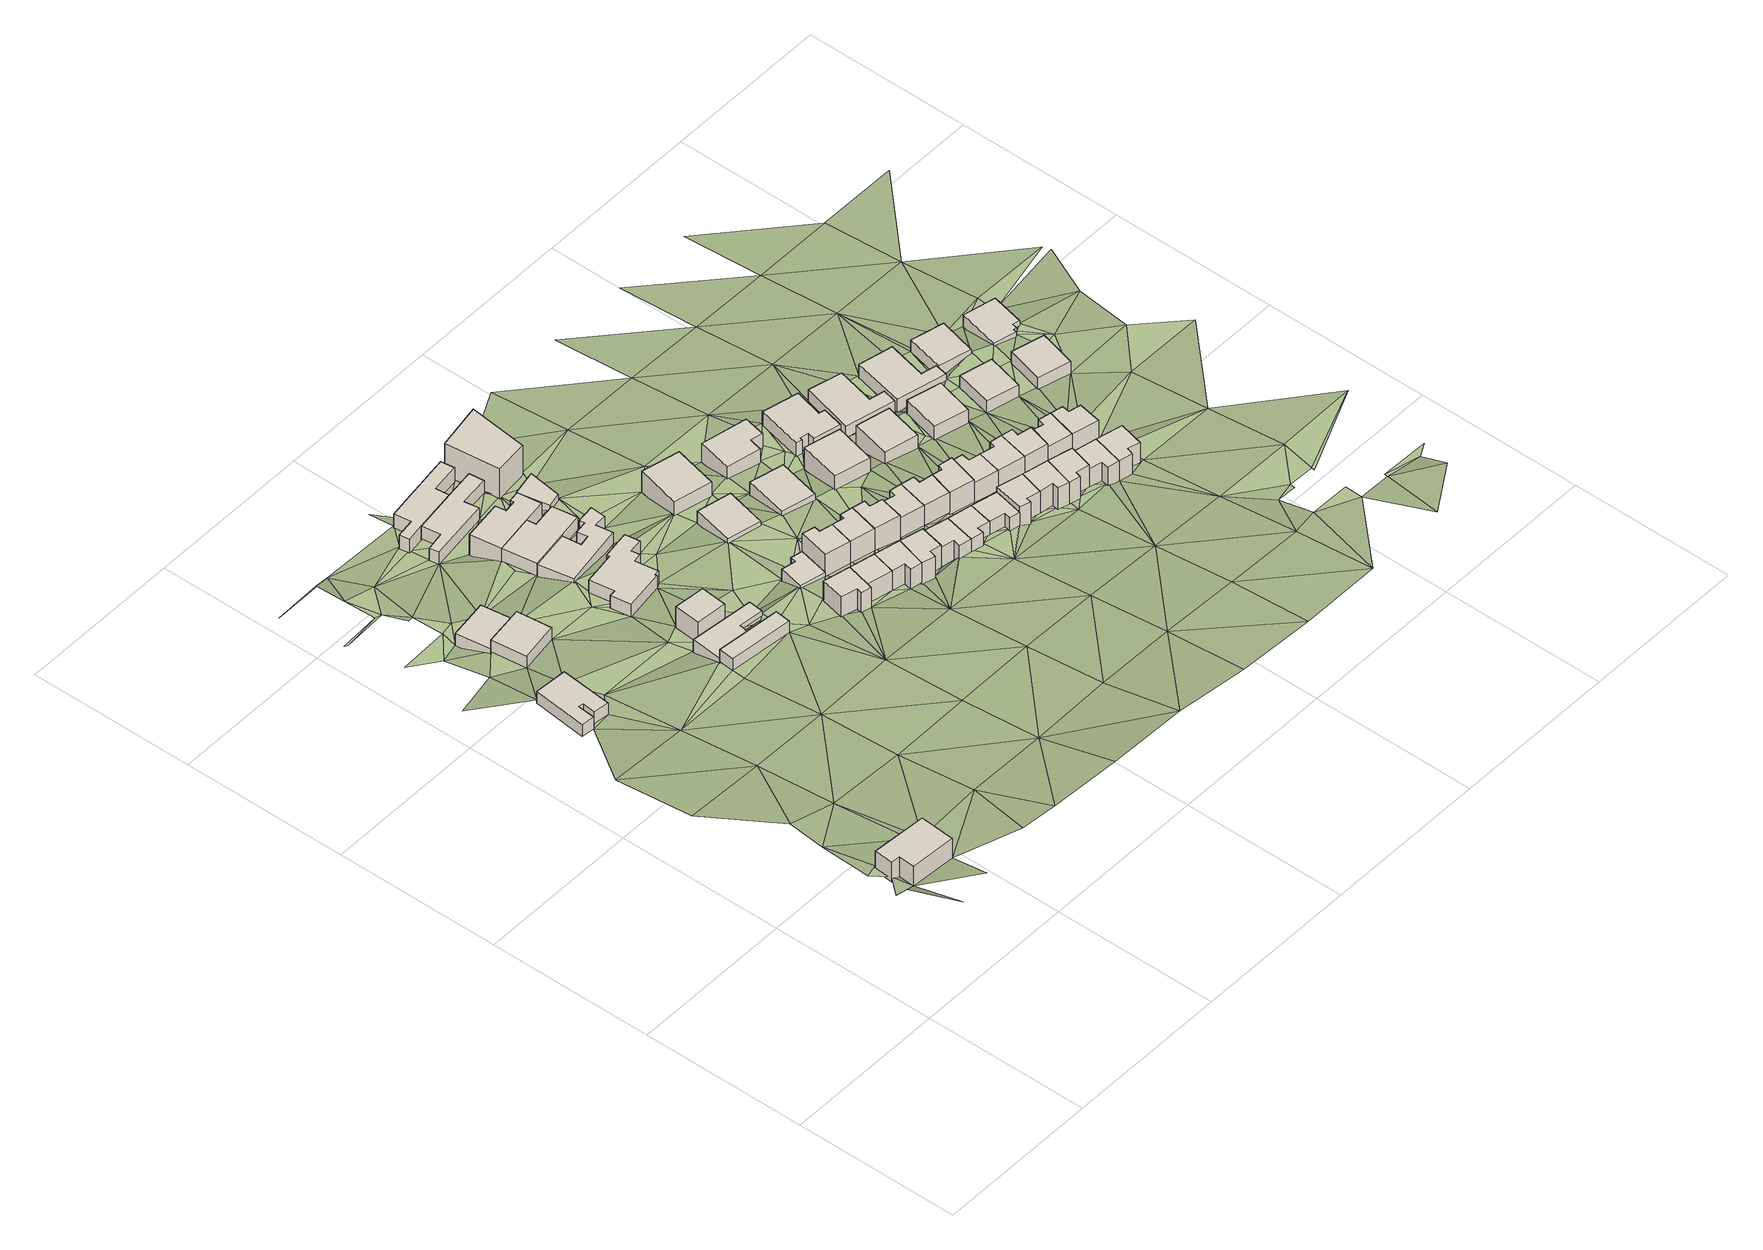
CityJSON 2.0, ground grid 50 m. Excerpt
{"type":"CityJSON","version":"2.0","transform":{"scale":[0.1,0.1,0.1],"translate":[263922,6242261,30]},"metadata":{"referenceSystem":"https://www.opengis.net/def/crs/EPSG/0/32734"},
"CityObjects":{
"building1":{"type":"Building","attributes":{"address":"1 Lever Street Walmer Estate Cape Town","building":"house","building:levels":"2","footprint":{"type":"Polygon"},"plus_code":"CJX4X3X5+XCX","ground_height":56.95,"building_height":6.9,"roof_height":63.85},"geometry":[{"type":"Solid","lod":"1","boundaries":[[[[0,1,2,3]],[[1,4,5,2]],[[4,6,7,5]],[[6,8,9,7]],[[8,10,11,9]],[[10,0,3,11]],[[3,2,5,7,9,11]],[[10,8,6,4,1,0]]]]}]},
"building2":{"type":"Building","attributes":{"address":"14 Hay Street Woodstock Cape Town","building":"house","building:levels":"1","footprint":{"type":"Polygon"},"plus_code":"CHXWX9XW+XGV","ground_height":44.5,"building_height":4.1,"roof_height":48.6},"geometry":[{"type":"Solid","lod":"1","boundaries":[[[[12,13,14,15]],[[13,16,17,14]],[[16,18,19,17]],[[18,20,21,19]],[[20,22,23,21]],[[22,24,25,23]],[[24,26,27,25]],[[26,12,15,27]],[[15,14,17,19,21,23,25,27]],[[26,24,22,20,18,16,13,12]]]]}]},
"building3":{"type":"Building","attributes":{"address":"58 Walmer Road Woodstock Cape Town","building":"house","building:levels":"1","footprint":{"type":"Polygon"},"plus_code":"CJXGX2X5+XWR","ground_height":41.14,"building_height":4.1,"roof_height":45.24},"geometry":[{"type":"Solid","lod":"1","boundaries":[[[[28,29,30,31,32,33]],[[29,34,35,31,30]],[[34,36,37,35]],[[36,28,33,32,37]],[[32,31,35,37]],[[36,34,29,28]]]]}]},
"building4":{"type":"Building","attributes":{"address":"56 Walmer Road Woodstock Cape Town","building":"house","building:levels":"1","footprint":{"type":"Polygon"},"plus_code":"CJXCXMX2+X8R","ground_height":37.86,"building_height":4.1,"roof_height":41.96},"geometry":[{"type":"Solid","lod":"1","boundaries":[[[[38,39,40,41]],[[39,42,43,40]],[[42,44,33,43]],[[44,38,41,33]],[[41,40,43,33]],[[44,42,39,38]]]]}]},
"building5":{"type":"Building","attributes":{"building":"house","building:levels":"1","footprint":{"type":"Polygon"},"plus_code":"CPX4X7XR+XPR","ground_height":47.34,"building_height":4.1,"roof_height":51.44},"geometry":[{"type":"Solid","lod":"1","boundaries":[[[[45,46,47,48,49,50]],[[46,51,52,48,47]],[[51,53,54,52]],[[53,55,56,54]],[[55,45,50,49,56]],[[49,48,52,54,56]],[[55,53,51,46,45]]]]}]},
"building6":{"type":"Building","attributes":{"building":"house","building:levels":"1","footprint":{"type":"Polygon"},"plus_code":"CPX5X4XF+XGX","ground_height":44.16,"building_height":4.1,"roof_height":48.26},"geometry":[{"type":"Solid","lod":"1","boundaries":[[[[57,58,59,50]],[[58,60,61,59]],[[60,62,63,61]],[[62,64,65,63]],[[64,66,67,65]],[[66,68,69,67]],[[68,70,71,69]],[[70,57,50,71]],[[50,59,61,63,65,67,69,71]],[[70,68,66,64,62,60,58,57]]]]}]},
"building7":{"type":"Building","attributes":{"building":"house","building:levels":"2","footprint":{"type":"Polygon"},"plus_code":"CPX4X2X9+XFR","ground_height":44.16,"building_height":6.9,"roof_height":51.06},"geometry":[{"type":"Solid","lod":"1","boundaries":[[[[72,73,74,75]],[[73,76,77,74]],[[76,78,79,77]],[[78,72,75,79]],[[75,74,77,79]],[[78,76,73,72]]]]}]},
"building8":{"type":"Building","attributes":{"address":"47 Walmer Road Woodstock Cape Town","building":"house","building:levels":"1","footprint":{"type":"Polygon"},"plus_code":"CPX4XMX7+X5X","ground_height":40.92,"building_height":4.1,"roof_height":45.02},"geometry":[{"type":"Solid","lod":"1","boundaries":[[[[80,81,82,83]],[[81,84,85,82]],[[84,86,87,85]],[[86,88,89,87]],[[88,90,91,89]],[[90,92,93,91]],[[92,94,95,93]],[[94,96,97,95]],[[96,98,99,97]],[[98,100,101,99]],[[100,102,103,101]],[[102,104,105,103]],[[104,106,107,105]],[[106,80,83,107]],[[83,82,85,87,89,91,93,95,97,99,101,103,105,107]],[[106,104,102,100,98,96,94,92,90,88,86,84,81,80]]]]}]},
"building9":{"type":"Building","attributes":{"address":"43 Walmer Road Woodstock Cape Town","building":"house","building:levels":"1","footprint":{"type":"Polygon"},"plus_code":"CPX5X9XC+X6X","ground_height":37.68,"building_height":4.1,"roof_height":41.78},"geometry":[{"type":"Solid","lod":"1","boundaries":[[[[108,109,110,111]],[[109,112,113,114,110]],[[112,115,116,117,114,113]],[[115,118,119,117,116]],[[118,120,121,119]],[[120,122,123,121]],[[122,108,111,123]],[[111,110,114,117,119,121,123]],[[122,120,118,115,112,109,108]]]]}]},
"building10":{"type":"Building","attributes":{"address":"45 Walmer Road Woodstock Cape Town","building":"house","building:levels":"1","footprint":{"type":"Polygon"},"plus_code":"CPX7X9X5+X8V","ground_height":37.42,"building_height":4.1,"roof_height":41.52},"geometry":[{"type":"Solid","lod":"1","boundaries":[[[[112,109,124,113]],[[109,125,126,124]],[[125,127,128,126]],[[127,129,130,128]],[[129,131,132,130]],[[131,133,134,132]],[[133,135,136,134]],[[135,137,138,136]],[[137,139,140,138]],[[139,141,142,140]],[[141,143,144,142]],[[143,112,113,144]],[[113,124,126,128,130,132,134,136,138,140,142,144]],[[143,141,139,137,135,133,131,129,127,125,109,112]]]]}]},
"building11":{"type":"Building","attributes":{"address":"39 Walmer Road Woodstock Cape Town","building":"house","building:levels":"1","footprint":{"type":"Polygon"},"plus_code":"CMXQXGXF+X6W","ground_height":34.76,"building_height":4.1,"roof_height":38.86},"geometry":[{"type":"Solid","lod":"1","boundaries":[[[[145,146,147,148]],[[146,149,150,147]],[[149,151,152,150]],[[151,153,154,152]],[[153,155,156,154]],[[155,157,158,156]],[[157,159,160,158]],[[159,161,162,160]],[[161,145,148,162]],[[148,147,150,152,154,156,158,160,162]],[[161,159,157,155,153,151,149,146,145]]]]}]},
"building12":{"type":"Building","attributes":{"address":"41 Walmer Road Woodstock Cape Town","building":"house","building:levels":"1","footprint":{"type":"Polygon"},"plus_code":"CPX3XPXG+XPV","ground_height":37.68,"building_height":4.1,"roof_height":41.78},"geometry":[{"type":"Solid","lod":"1","boundaries":[[[[163,164,123,111]],[[164,165,166,123]],[[165,167,168,166]],[[167,169,170,168]],[[169,171,172,170]],[[171,173,174,172]],[[173,175,176,174]],[[175,177,178,176]],[[177,163,111,178]],[[111,123,166,168,170,172,174,176,178]],[[177,175,173,171,169,167,165,164,163]]]]}]},
"building13":{"type":"Building","attributes":{"address":"37 Walmer Road Woodstock Cape Town","building":"house","building:levels":"1","footprint":{"type":"Polygon"},"plus_code":"CMXPXCX4+X4V","ground_height":34.76,"building_height":4.1,"roof_height":38.86},"geometry":[{"type":"Solid","lod":"1","boundaries":[[[[179,180,148,147]],[[180,181,182,148]],[[181,183,184,182]],[[183,185,186,184]],[[185,187,188,186]],[[187,189,190,188]],[[189,191,192,190]],[[191,193,194,192]],[[193,179,147,194]],[[147,148,182,184,186,188,190,192,194]],[[193,191,189,187,185,183,181,180,179]]]]}]},
"building14":{"type":"Building","attributes":{"address":"24 Erica Street Woodstock Cape Town","building":"house","building:levels":"2","footprint":{"type":"Polygon"},"plus_code":"CQXFXHXF+XWV","ground_height":46.93,"building_height":6.9,"roof_height":53.83},"geometry":[{"type":"Solid","lod":"1","boundaries":[[[[195,196,197,198]],[[196,199,200,197]],[[199,201,202,200]],[[201,203,204,202]],[[203,205,206,204]],[[205,207,208,206]],[[207,195,198,208]],[[198,197,200,202,204,206,208]],[[207,205,203,201,199,196,195]]]]}]},
"building15":{"type":"Building","attributes":{"address":"23 Nerina Street Woodstock Cape Town","building":"house","building:levels":"1","footprint":{"type":"Polygon"},"plus_code":"CQXGXVXX+X6W","ground_height":43.51,"building_height":4.1,"roof_height":47.61},"geometry":[{"type":"Solid","lod":"1","boundaries":[[[[209,210,211,212]],[[210,213,214,211]],[[213,215,216,214]],[[215,217,218,216]],[[217,219,220,218]],[[219,209,212,220]],[[212,211,214,216,218,220]],[[219,217,215,213,210,209]]]]}]},
"building16":{"type":"Building","attributes":{"address":"22 Erica Street Woodstock Cape Town","building":"house","building:levels":"2","footprint":{"type":"Polygon"},"plus_code":"CQXVX8XP+X3R","ground_height":46.93,"building_height":6.9,"roof_height":53.83},"geometry":[{"type":"Solid","lod":"1","boundaries":[[[[195,207,208,198]],[[207,221,222,208]],[[221,223,224,222]],[[223,195,198,224]],[[198,208,222,224]],[[223,221,207,195]]]]}]},
"building17":{"type":"Building","attributes":{"address":"21 Nerina Street Woodstock Cape Town","building":"house","building:levels":"2","footprint":{"type":"Polygon"},"plus_code":"CQXWXGXR+XFV","ground_height":46.93,"building_height":6.9,"roof_height":53.83},"geometry":[{"type":"Solid","lod":"1","boundaries":[[[[209,219,220,225,226,212]],[[219,227,228,225,220]],[[227,229,230,228]],[[229,231,232,230]],[[231,233,234,232]],[[233,209,212,226,234]],[[226,225,228,230,232,234]],[[233,231,229,227,219,209]]]]}]},
"building18":{"type":"Building","attributes":{"address":"20 Erica Street Woodstock Cape Town","building":"house","building:levels":"2","footprint":{"type":"Polygon"},"plus_code":"CRX6XWXG+XGR","ground_height":46.93,"building_height":6.9,"roof_height":53.83},"geometry":[{"type":"Solid","lod":"1","boundaries":[[[[223,221,222,224]],[[221,235,236,222]],[[235,237,238,236]],[[237,239,240,238]],[[239,241,242,240]],[[241,223,224,242]],[[224,222,236,238,240,242]],[[241,239,237,235,221,223]]]]}]},
"building19":{"type":"Building","attributes":{"building":"yes","building:levels":"1","footprint":{"type":"Polygon"},"plus_code":"CPXRXRX8+X9V","ground_height":34.6,"building_height":4.1,"roof_height":38.7},"geometry":[{"type":"Solid","lod":"1","boundaries":[[[[243,244,245,246]],[[244,247,248,245]],[[247,249,250,248]],[[249,243,246,250]],[[246,245,248,250]],[[249,247,244,243]]]]}]},
"building20":{"type":"Building","attributes":{"address":"14 Nerina Street Woodstock Cape Town","building":"house","building:levels":"1","footprint":{"type":"Polygon"},"plus_code":"CQXRX9X9+X5W","ground_height":40.17,"building_height":4.1,"roof_height":44.27},"geometry":[{"type":"Solid","lod":"1","boundaries":[[[[251,252,253,254]],[[252,255,256,253]],[[255,257,258,256]],[[257,251,254,258]],[[254,253,256,258]],[[257,255,252,251]]]]}]},
"building21":{"type":"Building","attributes":{"address":"19 Nerina Street Woodstock Cape Town","building":"house","building:levels":"2","footprint":{"type":"Polygon"},"plus_code":"CRX8X5XQ+XQR","ground_height":46.93,"building_height":6.9,"roof_height":53.83},"geometry":[{"type":"Solid","lod":"1","boundaries":[[[[229,227,228,230]],[[227,259,260,228]],[[259,261,262,260]],[[261,263,264,262]],[[263,265,266,264]],[[265,229,230,266]],[[230,228,260,262,264,266]],[[265,263,261,259,227,229]]]]}]},
"building22":{"type":"Building","attributes":{"building":"yes","building:levels":"3","footprint":{"type":"Polygon"},"plus_code":"CPXVX9X3+XGR","ground_height":34.6,"building_height":9.7,"roof_height":44.3},"geometry":[{"type":"Solid","lod":"1","boundaries":[[[[267,268,269,270]],[[268,271,272,269]],[[271,273,274,272]],[[273,267,270,274]],[[270,269,272,274]],[[273,271,268,267]]]]}]},
"building23":{"type":"Building","attributes":{"address":"18 Erica Street Woodstock Cape Town","building":"house","building:levels":"2","footprint":{"type":"Polygon"},"plus_code":"CRXJX4XW+X7V","ground_height":46.93,"building_height":6.9,"roof_height":53.83},"geometry":[{"type":"Solid","lod":"1","boundaries":[[[[275,276,277,240]],[[276,278,279,277]],[[278,280,281,279]],[[280,282,283,284,281]],[[282,285,286,242,284,283]],[[285,275,240,242,286]],[[240,277,279,281,284,242]],[[285,282,280,278,276,275]]]]}]},
"building24":{"type":"Building","attributes":{"address":"17 Nerina Street Woodstock Cape Town","building":"house","building:levels":"2","footprint":{"type":"Polygon"},"plus_code":"CRXMXHXR+XHV","ground_height":46.93,"building_height":6.9,"roof_height":53.83},"geometry":[{"type":"Solid","lod":"1","boundaries":[[[[287,288,260,262]],[[288,289,290,291,260]],[[289,292,293,294,291,290]],[[292,295,296,294,293]],[[295,297,298,296]],[[297,287,262,298]],[[262,260,291,294,296,298]],[[297,295,292,289,288,287]]]]}]},
"building25":{"type":"Building","attributes":{"address":"16 Erica Street Woodstock Cape Town","building":"house","building:levels":"2","footprint":{"type":"Polygon"},"plus_code":"CRXXXMX7+XPR","ground_height":46.15,"building_height":6.9,"roof_height":53.05},"geometry":[{"type":"Solid","lod":"1","boundaries":[[[[282,280,299,283]],[[280,300,301,299]],[[300,302,303,301]],[[302,304,305,303]],[[304,306,307,305]],[[306,282,283,307]],[[283,299,301,303,305,307]],[[306,304,302,300,280,282]]]]}]},
"building26":{"type":"Building","attributes":{"address":"13 Golders Green Road Woodstock Cape Town","building":"house","building:levels":"1","footprint":{"type":"Polygon"},"plus_code":"CQXWXPXP+XWX","ground_height":40.17,"building_height":4.1,"roof_height":44.27},"geometry":[{"type":"Solid","lod":"1","boundaries":[[[[308,309,310,311]],[[309,312,313,310]],[[312,314,315,313]],[[314,308,311,315]],[[311,310,313,315]],[[314,312,309,308]]]]}]},
"building27":{"type":"Building","attributes":{"address":"15 Nerina Street Woodstock Cape Town","building":"house","building:levels":"2","footprint":{"type":"Polygon"},"plus_code":"CVX3X5XF+XXX","ground_height":46.15,"building_height":6.9,"roof_height":53.05},"geometry":[{"type":"Solid","lod":"1","boundaries":[[[[316,317,290,293]],[[317,318,319,290]],[[318,320,321,319]],[[320,322,323,321]],[[322,324,325,323]],[[324,316,293,325]],[[293,290,319,321,323,325]],[[324,322,320,318,317,316]]]]}]},
"building28":{"type":"Building","attributes":{"address":"14 Erica Street Woodstock Cape Town","building":"house","building:levels":"2","footprint":{"type":"Polygon"},"plus_code":"CVX9X2X5+X3R","ground_height":46.15,"building_height":6.9,"roof_height":53.05},"geometry":[{"type":"Solid","lod":"1","boundaries":[[[[306,304,305,307]],[[304,326,327,305]],[[326,328,329,327]],[[328,330,331,329]],[[330,332,333,331]],[[332,306,307,333]],[[307,305,327,329,331,333]],[[332,330,328,326,304,306]]]]}]},
"building29":{"type":"Building","attributes":{"address":"12 Nerina Street Woodstock Cape Town","building":"house","building:levels":"1","footprint":{"type":"Polygon"},"plus_code":"CRXJXMX5+X6R","ground_height":40.17,"building_height":4.1,"roof_height":44.27},"geometry":[{"type":"Solid","lod":"1","boundaries":[[[[334,335,336,337]],[[335,338,339,336]],[[338,340,341,339]],[[340,334,337,341]],[[337,336,339,341]],[[340,338,335,334]]]]}]},
"building30":{"type":"Building","attributes":{"address":"13 Nerina Street Woodstock Cape Town","building":"house","building:levels":"2","footprint":{"type":"Polygon"},"plus_code":"CVXCXMXX+XMX","ground_height":46.15,"building_height":6.9,"roof_height":53.05},"geometry":[{"type":"Solid","lod":"1","boundaries":[[[[320,318,319,321]],[[318,342,343,319]],[[342,344,345,343]],[[344,346,347,345]],[[346,348,349,347]],[[348,320,321,349]],[[321,319,343,345,347,349]],[[348,346,344,342,318,320]]]]}]},
"building31":{"type":"Building","attributes":{"address":"12 Erica Street Woodstock Cape Town","building":"house","building:levels":"2","footprint":{"type":"Polygon"},"plus_code":"CVXPXJX9+XPX","ground_height":46.15,"building_height":6.9,"roof_height":53.05},"geometry":[{"type":"Solid","lod":"1","boundaries":[[[[350,351,331,333]],[[351,352,353,331]],[[352,354,355,353]],[[354,356,357,355]],[[356,358,359,357]],[[358,350,333,359]],[[333,331,353,355,357,359]],[[358,356,354,352,351,350]]]]}]},
"building32":{"type":"Building","attributes":{"address":"11 Golders Green Road Woodstock Cape Town","building":"house","building:levels":"1","footprint":{"type":"Polygon"},"plus_code":"CRXWXCXM+XVX","ground_height":39.52,"building_height":4.1,"roof_height":43.62},"geometry":[{"type":"Solid","lod":"1","boundaries":[[[[360,361,362,363]],[[361,364,365,362]],[[364,366,367,365]],[[366,368,369,367]],[[368,370,371,369]],[[370,360,363,371]],[[363,362,365,367,369,371]],[[370,368,366,364,361,360]]]]}]},
"building33":{"type":"Building","attributes":{"address":"11 Nerina Street Woodstock Cape Town","building":"house","building:levels":"2","footprint":{"type":"Polygon"},"plus_code":"CVXRX9XR+X3R","ground_height":46.15,"building_height":6.9,"roof_height":53.05},"geometry":[{"type":"Solid","lod":"1","boundaries":[[[[372,373,343,345]],[[373,374,375,376,343]],[[374,377,378,379,376,375]],[[377,380,381,379,378]],[[380,382,383,381]],[[382,372,345,383]],[[345,343,376,379,381,383]],[[382,380,377,374,373,372]]]]}]},
"building34":{"type":"Building","attributes":{"address":"10 Erica Street Woodstock Cape Town","building":"house","building:levels":"2","footprint":{"type":"Polygon"},"plus_code":"C2X4X5X8+X9X","ground_height":47.9,"building_height":6.9,"roof_height":54.8},"geometry":[{"type":"Solid","lod":"1","boundaries":[[[[358,356,357,384,385,359]],[[356,386,387,384,357]],[[386,388,389,387]],[[388,390,391,389]],[[390,392,393,391]],[[392,358,359,385,393]],[[385,384,387,389,391,393]],[[392,390,388,386,356,358]]]]}]},
"building35":{"type":"Building","attributes":{"address":"10 Nerina Street Woodstock Cape Town","building":"house","building:levels":"1","footprint":{"type":"Polygon"},"plus_code":"CVXFX4XV+X7W","ground_height":42.83,"building_height":4.1,"roof_height":46.93},"geometry":[{"type":"Solid","lod":"1","boundaries":[[[[394,395,396,397]],[[395,398,399,396]],[[398,400,401,399]],[[400,394,397,401]],[[397,396,399,401]],[[400,398,395,394]]]]}]},
"building36":{"type":"Building","attributes":{"address":"9 Nerina Street Woodstock Cape Town","building":"house","building:levels":"2","footprint":{"type":"Polygon"},"plus_code":"C2X5XCX9+X7X","ground_height":45.14,"building_height":6.9,"roof_height":52.04},"geometry":[{"type":"Solid","lod":"1","boundaries":[[[[377,374,375,378]],[[374,402,403,375]],[[402,404,405,403]],[[404,406,407,405]],[[406,408,409,407]],[[408,377,378,409]],[[378,375,403,405,407,409]],[[408,406,404,402,374,377]]]]}]},
"building37":{"type":"Building","attributes":{"address":"8 Erica Street Woodstock Cape Town","building":"house","building:levels":"2","footprint":{"type":"Polygon"},"plus_code":"C2XFXRXQ+X8W","ground_height":47.9,"building_height":6.9,"roof_height":54.8},"geometry":[{"type":"Solid","lod":"1","boundaries":[[[[392,390,391,393]],[[390,410,411,391]],[[410,412,413,411]],[[412,414,415,413]],[[414,416,417,415]],[[416,392,393,417]],[[393,391,411,413,415,417]],[[416,414,412,410,390,392]]]]}]},
"building38":{"type":"Building","attributes":{"address":"9 Golders Green Road Woodstock Cape Town","building":"house","building:levels":"1","footprint":{"type":"Polygon"},"plus_code":"CVXQX2X3+XFV","ground_height":39.52,"building_height":4.1,"roof_height":43.62},"geometry":[{"type":"Solid","lod":"1","boundaries":[[[[418,419,420,421]],[[419,422,423,420]],[[422,424,425,423]],[[424,426,427,425]],[[426,428,429,427]],[[428,430,431,429]],[[430,432,433,431]],[[432,434,435,433]],[[434,436,437,435]],[[436,418,421,437]],[[421,420,423,425,427,429,431,433,435,437]],[[436,434,432,430,428,426,424,422,419,418]]]]}]},
"building39":{"type":"Building","attributes":{"address":"7 Nerina Street Woodstock Cape Town","building":"house","building:levels":"2","footprint":{"type":"Polygon"},"plus_code":"C2XHX4XM+XPR","ground_height":45.14,"building_height":6.9,"roof_height":52.04},"geometry":[{"type":"Solid","lod":"1","boundaries":[[[[404,402,403,405]],[[402,438,439,403]],[[438,440,441,439]],[[440,442,443,441]],[[442,444,445,443]],[[444,404,405,445]],[[405,403,439,441,443,445]],[[444,442,440,438,402,404]]]]}]},
"building40":{"type":"Building","attributes":{"address":"6 Erica Street Woodstock Cape Town","building":"house","building:levels":"2","footprint":{"type":"Polygon"},"plus_code":"C2XVX6XC+X6R","ground_height":47.9,"building_height":6.9,"roof_height":54.8},"geometry":[{"type":"Solid","lod":"1","boundaries":[[[[416,414,415,417]],[[414,446,447,415]],[[446,448,449,447]],[[448,450,451,452,449]],[[450,453,454,455,452,451]],[[453,416,417,455,454]],[[417,415,447,449,452,455]],[[453,450,448,446,414,416]]]]}]},
"building41":{"type":"Building","attributes":{"address":"8 Nerina Street Woodstock Cape Town","building":"house","building:levels":"1","footprint":{"type":"Polygon"},"plus_code":"C2X5XQXX+XCR","ground_height":42.06,"building_height":4.1,"roof_height":46.16},"geometry":[{"type":"Solid","lod":"1","boundaries":[[[[456,457,458,459]],[[457,460,461,458]],[[460,462,463,461]],[[462,456,459,463]],[[459,458,461,463]],[[462,460,457,456]]]]}]},
"building42":{"type":"Building","attributes":{"address":"5 Nerina Street Woodstock Cape Town","building":"house","building:levels":"2","footprint":{"type":"Polygon"},"plus_code":"C2XWXPXR+XGR","ground_height":45.14,"building_height":6.9,"roof_height":52.04},"geometry":[{"type":"Solid","lod":"1","boundaries":[[[[440,438,439,441]],[[438,464,465,466,439]],[[464,467,468,469,466,465]],[[467,470,471,469,468]],[[470,472,473,471]],[[472,440,441,473]],[[441,439,466,469,471,473]],[[472,470,467,464,438,440]]]]}]},
"building43":{"type":"Building","attributes":{"address":"4 Erica Street Woodstock Cape Town","building":"house","building:levels":"2","footprint":{"type":"Polygon"},"plus_code":"C3X6XRX3+XWX","ground_height":46.58,"building_height":6.9,"roof_height":53.48},"geometry":[{"type":"Solid","lod":"1","boundaries":[[[[474,475,451,454]],[[475,476,477,451]],[[476,478,479,477]],[[478,480,481,479]],[[480,482,483,481]],[[482,474,454,483]],[[454,451,477,479,481,483]],[[482,480,478,476,475,474]]]]}]},
"building44":{"type":"Building","attributes":{"address":"7 Golders Green Road Woodstock Cape Town","building":"house","building:levels":"1","footprint":{"type":"Polygon"},"plus_code":"C2XCX5XF+X3V","ground_height":38.75,"building_height":4.1,"roof_height":42.85},"geometry":[{"type":"Solid","lod":"1","boundaries":[[[[484,485,486,487]],[[485,488,489,486]],[[488,490,491,489]],[[490,492,493,491]],[[492,494,495,493]],[[494,484,487,495]],[[487,486,489,491,493,495]],[[494,492,490,488,485,484]]]]}]},
"building45":{"type":"Building","attributes":{"address":"3 Nerina Street Woodstock Cape Town","building":"house","building:levels":"2","footprint":{"type":"Polygon"},"plus_code":"C3X8X5XF+XFR","ground_height":43.96,"building_height":6.9,"roof_height":50.86},"geometry":[{"type":"Solid","lod":"1","boundaries":[[[[496,497,465,468]],[[497,498,499,465]],[[498,500,501,499]],[[500,502,503,501]],[[502,504,505,503]],[[504,496,468,505]],[[468,465,499,501,503,505]],[[504,502,500,498,497,496]]]]}]},
"building46":{"type":"Building","attributes":{"address":"2 Erica Street Woodstock Cape Town","building":"house","building:levels":"2","footprint":{"type":"Polygon"},"plus_code":"C3XJX9X5+XMW","ground_height":46.58,"building_height":6.9,"roof_height":53.48},"geometry":[{"type":"Solid","lod":"1","boundaries":[[[[482,480,481,483]],[[480,506,507,481]],[[506,508,509,507]],[[508,510,511,509]],[[510,512,513,511]],[[512,482,483,513]],[[483,481,507,509,511,513]],[[512,510,508,506,480,482]]]]}]},
"building47":{"type":"Building","attributes":{"address":"6 Nerina Street Woodstock Cape Town","building":"house","building:levels":"1","footprint":{"type":"Polygon"},"plus_code":"C2XWXXX3+XHV","ground_height":42.06,"building_height":4.1,"roof_height":46.16},"geometry":[{"type":"Solid","lod":"1","boundaries":[[[[514,515,516,517]],[[515,518,519,516]],[[518,520,521,519]],[[520,514,517,521]],[[517,516,519,521]],[[520,518,515,514]]]]}]},
"building48":{"type":"Building","attributes":{"address":"1 Nerina Street Woodstock Cape Town","building":"house","building:levels":"2","footprint":{"type":"Polygon"},"plus_code":"C3XMXJXX+X2V","ground_height":43.96,"building_height":6.9,"roof_height":50.86},"geometry":[{"type":"Solid","lod":"1","boundaries":[[[[500,498,499,501]],[[498,522,523,499]],[[522,524,525,523]],[[524,526,527,525]],[[526,528,529,527]],[[528,500,501,529]],[[501,499,523,525,527,529]],[[528,526,524,522,498,500]]]]}]},
"building49":{"type":"Building","attributes":{"address":"5 Golders Green Road Woodstock Cape Town","building":"house","building:levels":"1","footprint":{"type":"Polygon"},"plus_code":"C3X5XFXP+XRR","ground_height":38.75,"building_height":4.1,"roof_height":42.85},"geometry":[{"type":"Solid","lod":"1","boundaries":[[[[530,531,532,533]],[[531,534,535,532]],[[534,536,537,535]],[[536,538,539,537]],[[538,540,541,539]],[[540,530,533,541]],[[533,532,535,537,539,541]],[[540,538,536,534,531,530]]]]}]},
"building50":{"type":"Building","attributes":{"address":"4 Nerina Street Woodstock Cape Town","building":"house","building:levels":"1","footprint":{"type":"Polygon"},"plus_code":"C3XPXJX8+X9V","ground_height":41.28,"building_height":4.1,"roof_height":45.38},"geometry":[{"type":"Solid","lod":"1","boundaries":[[[[542,543,544,545]],[[543,546,547,544]],[[546,548,549,547]],[[548,542,545,549]],[[545,544,547,549]],[[548,546,543,542]]]]}]},
"building51":{"type":"Building","attributes":{"address":"3 Golders Green Road Woodstock Cape Town","building":"house","building:levels":"1","footprint":{"type":"Polygon"},"plus_code":"C3XXX6X2+XQX","ground_height":37.98,"building_height":4.1,"roof_height":42.08},"geometry":[{"type":"Solid","lod":"1","boundaries":[[[[550,551,552,553]],[[551,554,555,552]],[[554,556,557,555]],[[556,550,553,557]],[[553,552,555,557]],[[556,554,551,550]]]]}]},
"building52":{"type":"Building","attributes":{"address":"2 Nerina Street Woodstock Cape Town","building":"house","building:levels":"1","footprint":{"type":"Polygon"},"plus_code":"C4XGX2XR+X5R","ground_height":40.47,"building_height":4.1,"roof_height":44.57},"geometry":[{"type":"Solid","lod":"1","boundaries":[[[[558,559,560,561]],[[559,562,563,560]],[[562,564,565,563]],[[564,558,561,565]],[[561,560,563,565]],[[564,562,559,558]]]]}]},
"building53":{"type":"Building","attributes":{"address":"1 Golders Green Road Woodstock Cape Town","building":"house","building:levels":"1","footprint":{"type":"Polygon"},"plus_code":"C4XPXWXJ+XMX","ground_height":37.4,"building_height":4.1,"roof_height":41.5},"geometry":[{"type":"Solid","lod":"1","boundaries":[[[[566,567,568,569]],[[567,570,571,568]],[[570,572,573,571]],[[572,574,575,573]],[[574,576,577,575]],[[576,578,579,577]],[[578,580,581,579]],[[580,566,569,581]],[[569,568,571,573,575,577,579,581]],[[580,578,576,574,572,570,567,566]]]]}]},
"terrain1":{"type":"TINRelief","geometry":[{"type":"CompositeSurface","lod":"1","boundaries":[[[582,8,583]],[[8,582,584]],[[585,583,8]],[[585,586,587]],[[8,6,585]],[[588,587,586]],[[589,10,8]],[[586,590,588]],[[590,586,0]],[[591,588,592]],[[590,592,588]],[[593,591,594]],[[595,593,594]],[[592,590,0]],[[591,592,594]],[[10,596,0]],[[595,594,597]],[[10,598,596]],[[16,595,597]],[[599,592,0]],[[18,16,22]],[[18,22,20]],[[599,0,596]],[[22,16,24]],[[600,601,602]],[[596,598,603]],[[604,594,592]],[[24,16,597]],[[24,597,605]],[[594,604,597]],[[604,592,599]],[[602,601,29]],[[605,26,24]],[[29,601,26]],[[602,28,606]],[[607,606,608]],[[609,596,603]],[[28,602,29]],[[610,611,612]],[[597,45,605]],[[42,606,28]],[[596,609,599]],[[597,604,613]],[[608,606,42]],[[26,34,29]],[[605,614,26]],[[612,611,615]],[[603,616,609]],[[613,46,597]],[[46,45,597]],[[42,617,608]],[[615,618,619]],[[617,619,608]],[[604,599,620]],[[621,612,615]],[[34,26,614]],[[622,623,624]],[[42,39,617]],[[45,625,605]],[[605,625,614]],[[626,615,619]],[[599,609,620]],[[626,621,615]],[[622,624,621]],[[622,621,626]],[[627,613,604]],[[619,617,628]],[[34,629,36]],[[609,616,630]],[[631,604,620]],[[617,39,628]],[[619,628,626]],[[627,46,613]],[[632,34,614]],[[625,633,614]],[[36,634,39]],[[627,604,631]],[[629,34,632]],[[633,635,614]],[[622,626,636]],[[614,635,632]],[[76,633,625]],[[629,637,36]],[[626,628,638]],[[626,638,639]],[[634,36,637]],[[620,609,640]],[[641,629,632]],[[642,628,39]],[[626,639,636]],[[634,643,39]],[[630,644,609]],[[39,643,642]],[[629,641,645]],[[625,68,76]],[[646,647,648]],[[629,645,649]],[[636,650,622]],[[637,629,649]],[[81,632,635]],[[648,647,651]],[[652,653,647]],[[620,640,631]],[[654,627,631]],[[609,644,640]],[[635,78,81]],[[647,653,651]],[[653,627,654]],[[638,655,639]],[[78,76,68]],[[642,643,634]],[[642,656,628]],[[649,98,637]],[[631,657,654]],[[655,658,639]],[[636,659,650]],[[649,100,98]],[[68,660,78]],[[653,661,651]],[[660,81,78]],[[631,662,657]],[[653,654,661]],[[628,656,663]],[[651,661,68]],[[84,81,86]],[[662,631,205]],[[86,81,660]],[[654,657,664]],[[665,666,650]],[[631,640,667]],[[127,637,98]],[[88,86,90]],[[661,654,664]],[[205,631,667]],[[668,644,630]],[[669,660,68]],[[662,201,657]],[[670,90,86]],[[68,661,669]],[[656,671,663]],[[94,92,90]],[[112,143,139]],[[650,185,665]],[[141,139,143]],[[660,672,86]],[[98,96,127]],[[94,90,670]],[[630,673,668]],[[139,135,112]],[[674,661,664]],[[675,122,120]],[[86,672,670]],[[671,676,169]],[[169,663,671]],[[644,677,640]],[[112,135,115]],[[169,676,171]],[[660,669,672]],[[195,674,664]],[[205,221,207]],[[135,139,137]],[[118,675,120]],[[159,678,663]],[[667,237,205]],[[169,679,663]],[[129,127,131]],[[213,210,669]],[[221,205,237]],[[680,681,682]],[[185,683,665]],[[94,684,96]],[[115,135,133]],[[94,670,684]],[[115,685,118]],[[672,669,210]],[[675,118,686]],[[677,667,640]],[[169,167,679]],[[675,686,167]],[[127,96,684]],[[159,663,679]],[[195,687,674]],[[644,668,677]],[[685,115,133]],[[118,685,686]],[[680,682,161]],[[243,167,686]],[[239,237,667]],[[688,195,223]],[[167,243,679]],[[221,237,235]],[[687,195,688]],[[670,672,252]],[[131,127,684]],[[689,686,685]],[[689,685,133]],[[159,679,161]],[[667,690,239]],[[252,684,670]],[[273,161,679]],[[210,691,672]],[[209,691,210]],[[161,273,680]],[[273,185,680]],[[679,243,249]],[[692,688,223]],[[308,133,131]],[[233,691,209]],[[693,690,667]],[[692,687,688]],[[233,231,229]],[[133,308,689]],[[694,672,691]],[[692,223,241]],[[695,679,249]],[[668,673,696]],[[308,131,684]],[[263,233,229]],[[667,677,697]],[[691,233,263]],[[698,690,280]],[[693,667,697]],[[263,229,265]],[[693,280,690]],[[684,252,699]],[[700,694,691]],[[691,263,261]],[[241,317,692]],[[701,249,689]],[[252,251,702]],[[300,280,693]],[[241,282,317]],[[699,252,702]],[[700,251,694]],[[689,308,701]],[[691,261,703]],[[700,691,703]],[[704,693,697]],[[705,695,249]],[[677,668,706]],[[707,668,696]],[[708,251,700]],[[708,702,251]],[[317,282,318]],[[697,709,704]],[[710,316,297]],[[699,702,708]],[[261,297,703]],[[318,282,306]],[[705,271,695]],[[705,249,701]],[[314,701,308]],[[316,322,297]],[[697,677,706]],[[708,711,699]],[[709,712,713]],[[714,709,697]],[[668,707,706]],[[711,314,699]],[[324,322,316]],[[715,318,306]],[[716,703,297]],[[709,714,712]],[[715,306,332]],[[322,717,297]],[[697,718,714]],[[701,314,360]],[[318,715,342]],[[711,360,314]],[[717,716,297]],[[714,719,712]],[[711,708,720]],[[718,697,721]],[[715,332,342]],[[320,717,322]],[[271,705,722]],[[708,340,720]],[[716,394,703]],[[340,703,394]],[[320,348,717]],[[723,707,696]],[[724,721,697]],[[342,332,725]],[[706,724,697]],[[346,344,348]],[[725,332,358]],[[701,726,705]],[[726,701,360]],[[727,716,717]],[[727,717,348]],[[348,344,728]],[[340,729,720]],[[730,721,731]],[[732,340,394]],[[728,344,733]],[[734,735,720]],[[729,340,732]],[[731,721,736]],[[348,728,737]],[[734,720,729]],[[348,737,727]],[[706,707,738]],[[725,358,402]],[[736,721,724]],[[732,394,739]],[[402,358,392]],[[736,740,731]],[[726,360,741]],[[742,739,394]],[[722,705,743]],[[707,723,738]],[[400,742,394]],[[724,744,736]],[[745,734,729]],[[745,729,732]],[[746,739,747]],[[742,747,739]],[[741,734,745]],[[724,706,748]],[[726,743,705]],[[456,727,737]],[[728,377,749]],[[744,724,750]],[[737,728,749]],[[400,727,456]],[[408,406,404]],[[392,438,402]],[[741,745,726]],[[749,377,408]],[[400,432,742]],[[438,392,416]],[[724,748,750]],[[404,442,408]],[[480,748,706]],[[751,706,738]],[[752,750,753]],[[485,400,456]],[[400,485,432]],[[404,444,442]],[[418,726,745]],[[480,706,751]],[[748,753,750]],[[408,442,754]],[[408,754,749]],[[432,485,434]],[[723,755,738]],[[416,464,438]],[[485,456,756]],[[757,753,748]],[[416,758,464]],[[418,436,434]],[[485,484,434]],[[759,749,754]],[[759,756,749]],[[418,434,484]],[[760,743,726]],[[440,761,442]],[[488,485,756]],[[755,723,762]],[[442,761,754]],[[751,738,763]],[[726,418,760]],[[763,738,755]],[[498,464,758]],[[470,467,472]],[[759,754,764]],[[751,506,480]],[[756,759,764]],[[761,440,472]],[[498,758,482]],[[467,502,472]],[[488,756,764]],[[506,751,765]],[[484,760,418]],[[510,508,506]],[[467,504,502]],[[765,510,506]],[[488,764,766]],[[751,763,767]],[[768,769,743]],[[472,502,542]],[[472,542,761]],[[488,766,490]],[[522,498,482]],[[494,492,490]],[[494,760,484]],[[518,766,764]],[[765,512,510]],[[770,755,762]],[[482,512,522]],[[763,771,767]],[[760,768,743]],[[500,542,502]],[[766,772,490]],[[751,773,765]],[[772,494,490]],[[518,761,542]],[[751,767,773]],[[772,760,494]],[[774,766,518]],[[775,528,526]],[[776,777,762]],[[775,526,524]],[[500,543,542]],[[548,518,542]],[[543,500,528]],[[543,528,775]],[[512,765,778]],[[518,548,774]],[[522,512,778]],[[773,767,779]],[[776,780,777]],[[781,543,775]],[[536,540,538]],[[772,782,760]],[[778,765,773]],[[774,551,536]],[[775,524,559]],[[546,774,548]],[[522,783,524]],[[768,760,782]],[[784,777,785]],[[550,536,551]],[[774,786,551]],[[540,536,550]],[[782,772,540]],[[775,559,781]],[[777,780,785]],[[774,546,786]],[[543,781,787]],[[543,787,546]],[[522,778,783]],[[788,784,785]],[[779,789,790]],[[540,550,782]],[[783,559,524]],[[791,768,792]],[[779,790,773]],[[550,793,782]],[[794,786,546]],[[556,793,550]],[[787,794,546]],[[768,782,792]],[[793,556,782]],[[790,778,773]],[[567,786,794]],[[795,794,787]],[[556,786,567]],[[787,562,795]],[[559,796,562]],[[797,559,783]],[[795,798,799]],[[796,795,562]],[[798,795,796]],[[556,567,800]],[[783,778,801]],[[798,802,803]],[[782,556,804]],[[797,796,559]],[[798,796,802]],[[782,804,792]],[[800,567,566]],[[800,804,556]],[[797,783,801]],[[802,796,805]],[[566,802,805]],[[806,792,807]],[[805,796,797]],[[804,807,792]],[[800,566,808]],[[800,808,804]],[[566,805,809]],[[804,810,807]]]}]}
},
"vertices":[
[276,256,270],[109,268,270],[109,268,338],[276,256,338],[105,211,270],[105,211,338],[132,209,270],[132,209,338],[129,159,270],[129,159,338],[268,150,270],[268,150,338],
[121,1384,145],[102,1220,145],[102,1220,186],[121,1384,186],[142,1215,145],[142,1215,186],[147,1269,145],[147,1269,186],[161,1266,145],[161,1266,186],[157,1227,145],[157,1227,186],[204,1221,145],[204,1221,186],[219,1377,145],[219,1377,186],
[214,1613,111],[227,1507,111],[227,1507,120],[227,1507,152],[214,1613,152],[214,1613,120],[346,1525,111],[346,1525,152],[334,1630,111],[334,1630,152],
[334,1630,79],[319,1734,79],[319,1734,120],[334,1630,120],[199,1717,79],[199,1717,120],[214,1613,79],
[508,1113,173],[503,1067,173],[503,1067,183],[503,1067,214],[508,1113,214],[508,1113,183],[698,1047,173],[698,1047,214],[703,1093,173],[703,1093,214],[672,1096,173],[672,1096,214],
[508,1113,139],[672,1096,139],[672,1096,183],[675,1124,139],[675,1124,183],[628,1129,139],[628,1129,183],[631,1150,139],[631,1150,183],[706,1142,139],[706,1142,183],[711,1186,139],[711,1186,183],[517,1207,139],[517,1207,183],
[557,1298,139],[550,1219,139],[550,1219,211],[557,1298,211],[643,1211,139],[643,1211,211],[650,1289,139],[650,1289,211],
[539,1428,106],[660,1446,106],[660,1446,150],[539,1428,150],[659,1452,106],[659,1452,150],[675,1454,106],[675,1454,150],[664,1523,106],[664,1523,150],[690,1527,106],[690,1527,150],[686,1552,106],[686,1552,150],[727,1558,106],[727,1558,150],[720,1603,106],[720,1603,150],[635,1590,106],[635,1590,150],[636,1581,106],[636,1581,150],[538,1566,106],[538,1566,150],[549,1491,106],[549,1491,150],[530,1489,106],[530,1489,150],
[509,1827,74],[525,1724,74],[525,1724,118],[509,1827,118],[643,1742,74],[643,1742,115],[643,1742,118],[717,1753,74],[717,1753,115],[717,1753,118],[705,1828,74],[705,1828,118],[631,1817,74],[631,1817,118],[627,1845,74],[627,1845,118],
[525,1724,115],[544,1619,74],[544,1619,115],[735,1652,74],[735,1652,115],[727,1703,74],[727,1703,115],[765,1706,74],[765,1706,115],[768,1752,74],[768,1752,115],[712,1745,74],[712,1745,115],[715,1729,74],[715,1729,115],[676,1723,74],[676,1723,115],[683,1692,74],[683,1692,115],[650,1685,74],[650,1685,115],
[594,2069,46],[463,2050,46],[463,2050,89],[594,2069,89],[471,1994,46],[471,1994,89],[415,1984,46],[415,1984,89],[421,1956,46],[421,1956,89],[607,1982,46],[607,1982,89],[599,2025,46],[599,2025,89],[689,2036,46],[689,2036,89],[684,2081,46],[684,2081,89],
[509,1827,46],[627,1845,46],[697,1854,46],[697,1854,118],[687,1926,46],[687,1926,118],[654,1921,46],[654,1921,118],[655,1910,46],[655,1910,118],[620,1905,46],[620,1905,118],[615,1937,46],[615,1937,118],[495,1920,46],[495,1920,118],
[463,2050,19],[594,2069,19],[589,2110,19],[589,2110,89],[677,2122,19],[677,2122,89],[671,2163,19],[671,2163,89],[452,2131,19],[452,2131,89],[460,2080,19],[460,2080,89],[403,2072,19],[403,2072,89],[408,2042,19],[408,2042,89],
[924,1040,169],[844,1058,169],[844,1058,238],[924,1040,238],[828,986,169],[828,986,238],[876,975,169],[876,975,238],[872,958,169],[872,958,238],[903,951,169],[903,951,238],[907,967,169],[907,967,238],
[939,1208,135],[904,1215,135],[904,1215,176],[939,1208,176],[900,1197,135],[900,1197,176],[858,1206,135],[858,1206,176],[841,1132,135],[841,1132,176],[919,1115,135],[919,1115,176],
[982,950,169],[982,950,238],[1000,1023,169],[1000,1023,238],
[919,1115,238],[939,1208,238],[995,1098,135],[995,1098,238],[1013,1172,135],[1013,1172,238],[974,1180,135],[974,1180,238],[977,1199,135],[977,1199,238],
[1021,942,169],[1021,942,238],[1016,918,169],[1016,918,238],[1052,912,169],[1052,912,238],[1077,1006,169],[1077,1006,238],
[709,1948,46],[729,1854,46],[729,1854,87],[709,1948,87],[772,1863,46],[772,1863,87],[786,1964,46],[786,1964,87],
[1009,1501,102],[906,1523,102],[906,1523,143],[1009,1501,143],[879,1400,102],[879,1400,143],[981,1378,102],[981,1378,143],
[1069,1081,135],[1069,1081,238],[1091,1172,135],[1091,1172,238],[1053,1179,135],[1053,1179,238],[1049,1164,135],[1049,1164,238],
[704,1997,19],[805,2008,19],[805,2008,143],[704,1997,143],[825,2186,19],[825,2186,143],[684,2161,19],[684,2161,143],
[1052,912,161],[1091,901,161],[1091,901,238],[1097,922,161],[1097,922,238],[1131,916,161],[1131,916,238],[1147,989,161],[1147,989,230],[1147,989,238],[1077,1006,161],[1077,1006,230],
[1091,1172,128],[1069,1081,128],[1146,1062,128],[1146,1062,230],[1146,1062,238],[1162,1134,128],[1162,1134,230],[1162,1134,238],[1124,1143,128],[1124,1143,238],[1129,1164,128],[1129,1164,238],
[1131,916,230],[1170,908,161],[1170,908,230],[1165,885,161],[1165,885,230],[1203,878,161],[1203,878,230],[1222,971,161],[1222,971,230],
[926,1721,71],[895,1588,71],[895,1588,143],[926,1721,143],[1009,1562,71],[1009,1562,143],[1040,1695,71],[1040,1695,143],
[1162,1134,161],[1146,1062,161],[1219,1045,161],[1219,1045,230],[1240,1139,161],[1240,1139,230],[1204,1145,161],[1204,1145,230],[1199,1125,161],[1199,1125,230],
[1240,870,161],[1240,870,230],[1244,891,161],[1244,891,230],[1280,883,161],[1280,883,230],[1295,956,161],[1295,956,230],
[1071,1490,95],[1041,1361,95],[1041,1361,143],[1071,1490,143],[1143,1338,95],[1143,1338,143],[1172,1466,95],[1172,1466,143],
[1295,1026,161],[1295,1026,230],[1316,1101,161],[1316,1101,230],[1275,1108,161],[1275,1108,230],[1280,1131,161],[1280,1131,230],
[1295,956,151],[1280,883,151],[1326,873,151],[1326,873,230],[1322,853,151],[1322,853,230],[1354,847,151],[1354,847,230],[1373,938,151],[1373,938,230],
[1104,1676,71],[1081,1572,71],[1081,1572,136],[1104,1676,136],[1183,1550,71],[1183,1550,136],[1192,1590,71],[1192,1590,136],[1229,1582,71],[1229,1582,136],[1243,1647,71],[1243,1647,136],
[1316,1101,151],[1295,1026,151],[1369,1008,151],[1369,1008,220],[1369,1008,230],[1394,1103,151],[1394,1103,220],[1394,1103,230],[1352,1111,151],[1352,1111,230],[1346,1095,151],[1346,1095,230],
[1354,847,248],[1373,938,248],[1385,838,151],[1385,838,248],[1390,854,151],[1390,854,248],[1430,845,151],[1430,845,248],[1450,919,151],[1450,919,248],
[1233,1449,95],[1203,1324,95],[1203,1324,169],[1233,1449,169],[1310,1298,95],[1310,1298,169],[1340,1423,95],[1340,1423,169],
[1442,991,151],[1442,991,220],[1458,1065,151],[1458,1065,220],[1424,1072,151],[1424,1072,220],[1427,1097,151],[1427,1097,220],
[1471,839,151],[1471,839,248],[1468,820,151],[1468,820,248],[1502,810,151],[1502,810,248],[1527,902,151],[1527,902,248],
[1397,1608,88],[1289,1633,88],[1289,1633,136],[1397,1608,136],[1258,1496,88],[1258,1496,136],[1276,1492,88],[1276,1492,136],[1278,1501,88],[1278,1501,136],[1303,1495,88],[1303,1495,136],[1298,1473,88],[1298,1473,136],[1379,1454,88],[1379,1454,136],[1394,1518,88],[1394,1518,136],[1376,1522,88],[1376,1522,136],
[1523,974,151],[1523,974,220],[1543,1067,151],[1543,1067,220],[1506,1073,151],[1506,1073,220],[1501,1055,151],[1501,1055,220],
[1535,802,151],[1535,802,248],[1540,820,151],[1540,820,248],[1581,812,151],[1581,812,235],[1581,812,248],[1600,884,151],[1600,884,235],[1600,884,248],
[1381,1405,88],[1354,1289,88],[1354,1289,162],[1381,1405,162],[1455,1266,88],[1455,1266,162],[1482,1382,88],[1482,1382,162],
[1594,959,151],[1594,959,209],[1594,959,220],[1613,1029,151],[1613,1029,209],[1613,1029,220],[1571,1037,151],[1571,1037,220],[1577,1060,151],[1577,1060,220],
[1600,884,166],[1581,812,166],[1618,802,166],[1618,802,235],[1614,780,166],[1614,780,235],[1651,773,166],[1651,773,235],[1674,868,166],[1674,868,235],
[1429,1602,88],[1389,1445,88],[1389,1445,128],[1429,1602,128],[1537,1410,88],[1537,1410,128],[1548,1453,88],[1548,1453,128],[1502,1463,88],[1502,1463,128],[1529,1577,88],[1529,1577,128],
[1613,1029,140],[1594,959,140],[1669,942,140],[1669,942,209],[1692,1032,140],[1692,1032,209],[1654,1040,140],[1654,1040,209],[1649,1019,140],[1649,1019,209],
[1691,764,166],[1691,764,235],[1699,785,166],[1699,785,235],[1735,776,166],[1735,776,235],[1753,850,166],[1753,850,235],
[1505,1254,113],[1606,1229,113],[1606,1229,162],[1505,1254,162],[1635,1342,113],[1635,1342,162],[1533,1367,113],[1533,1367,162],
[1749,923,140],[1749,923,209],[1762,993,140],[1762,993,209],[1726,1001,140],[1726,1001,209],[1729,1024,140],[1729,1024,209],
[1580,1564,80],[1545,1409,80],[1545,1409,128],[1580,1564,128],[1694,1375,80],[1694,1375,128],[1701,1413,80],[1701,1413,128],[1655,1423,80],[1655,1423,128],[1682,1541,80],[1682,1541,128],
[1665,1217,113],[1761,1194,113],[1761,1194,154],[1665,1217,154],[1788,1305,113],[1788,1305,154],[1691,1328,113],[1691,1328,154],
[1736,1526,80],[1710,1412,80],[1710,1412,121],[1736,1526,121],[1807,1388,80],[1807,1388,121],[1835,1502,80],[1835,1502,121],
[1817,1179,105],[1915,1154,105],[1915,1154,146],[1817,1179,146],[1944,1266,105],[1944,1266,146],[1846,1291,105],[1846,1291,146],
[1991,1466,74],[1894,1488,74],[1894,1488,115],[1991,1466,115],[1865,1363,74],[1865,1363,115],[1933,1347,74],[1933,1347,115],[1935,1357,74],[1935,1357,115],[1944,1355,74],[1944,1355,115],[1948,1371,74],[1948,1371,115],[1969,1367,74],[1969,1367,115],
[70,130,321],[62,159,287],[135,3,308],[105,211,287],[109,268,287],[70,258,287],[101,434,254],[252,25,308],[252,275,270],[112,549,254],[252,525,236],[2,775,222],[252,775,210],[2,1025,191],[501,275,255],[252,1025,178],[440,66,300],[501,525,220],[2,1525,118],[121,1384,156],[142,1556,111],[552,55,300],[501,775,205],[252,1275,145],[138,1702,79],[55,1760,82],[211,1767,79],[750,275,252],[40,1945,51],[48,1939,51],[169,1952,49],[501,1025,173],[501,1275,142],[187,1947,49],[750,25,327],[252,1775,79],[191,1861,79],[207,1862,79],[750,525,226],[165,2049,49],[224,2156,20],[13,2134,51],[162,2139,49],[517,1207,142],[252,2025,49],[698,1047,174],[421,1956,48],[501,1525,109],[999,25,317],[750,775,210],[539,1428,109],[550,1219,142],[525,1724,77],[557,1298,142],[403,2072,48],[544,1619,109],[415,1984,48],[408,2042,48],[999,525,229],[530,1489,109],[509,1827,77],[501,1775,77],[999,275,258],[549,1491,109],[628,1129,174],[675,1124,174],[631,1150,174],[538,1566,109],[452,2131,48],[706,1142,174],[672,1096,174],[703,1093,174],[750,1025,174],[471,1994,48],[495,1920,48],[828,986,174],[463,2050,48],[460,2080,48],[750,1275,139],[841,1132,174],[872,958,174],[607,1982,48],[844,1058,174],[480,2141,48],[467,2223,19],[999,775,202],[1248,275,252],[858,1206,139],[750,1525,106],[615,1937,48],[879,1400,135],[1248,25,277],[919,1115,169],[697,1854,74],[620,1905,48],[1248,525,222],[599,2025,48],[704,1997,46],[677,2122,46],[589,2110,48],[594,2069,48],[662,2167,19],[895,1588,102],[750,1775,74],[729,1854,74],[995,1098,169],[999,1025,169],[772,1863,74],[1091,901,169],[999,1275,135],[1069,1081,169],[1165,885,192],[981,1378,135],[805,2008,46],[1497,25,260],[1248,775,192],[1097,922,169],[1009,1562,102],[1041,1361,135],[999,1775,71],[999,1525,102],[1143,1338,128],[1203,878,192],[999,2025,42],[1497,525,209],[1497,275,240],[1071,1490,102],[1240,870,192],[1124,1143,161],[1081,1572,102],[1280,883,192],[1244,891,192],[1322,853,192],[1248,1025,162],[1203,1324,128],[1248,1275,128],[1354,847,192],[1326,873,192],[1183,1550,95],[1385,838,179],[999,2275,15],[1746,25,259],[1497,775,179],[1369,1008,161],[1248,1775,65],[1310,1298,128],[1352,1111,161],[1248,1525,95],[1390,854,179],[1430,845,179],[1258,1496,95],[1346,1095,161],[1229,1582,95],[1192,1590,95],[1468,820,179],[1354,1289,128],[1746,275,231],[1276,1492,95],[1471,839,179],[1243,1647,95],[1298,1473,95],[1248,2025,37],[1502,810,179],[1289,1633,95],[1278,1501,95],[1303,1495,95],[1614,780,179],[1455,1266,121],[1535,802,179],[1746,525,196],[1540,820,179],[1581,812,179],[1505,1254,121],[1827,286,231],[1482,1382,121],[1618,802,179],[1600,884,179],[1497,1275,121],[1497,1775,56],[1606,1229,121],[1945,229,232],[1831,406,196],[1533,1367,121],[1746,775,166],[1545,1409,88],[1895,420,193],[1497,2025,30],[1248,2275,13],[1947,282,232],[1894,404,193],[1580,1564,88],[1995,525,193],[1694,1375,113],[1746,1025,140],[1995,25,270],[2043,226,232],[1995,775,160],[1974,417,193],[2143,117,273],[1817,1179,113],[1746,1775,49],[1995,1025,131],[2043,237,232],[2149,210,234],[1807,1388,113],[1846,1291,113],[2191,233,234],[1974,408,193],[2244,525,195],[1497,2275,9],[1746,2025,25],[1746,1525,80],[1865,1363,113],[1933,1347,105],[1995,1275,105],[2117,1143,131],[1944,1355,105],[1935,1357,105],[1995,1525,74],[2244,1025,127],[1969,1367,105],[1948,1371,105],[1995,1775,44],[2162,1333,96],[1746,2275,4],[1995,2025,22],[2244,1525,67],[2253,1503,67],[2244,2025,21]
]}
